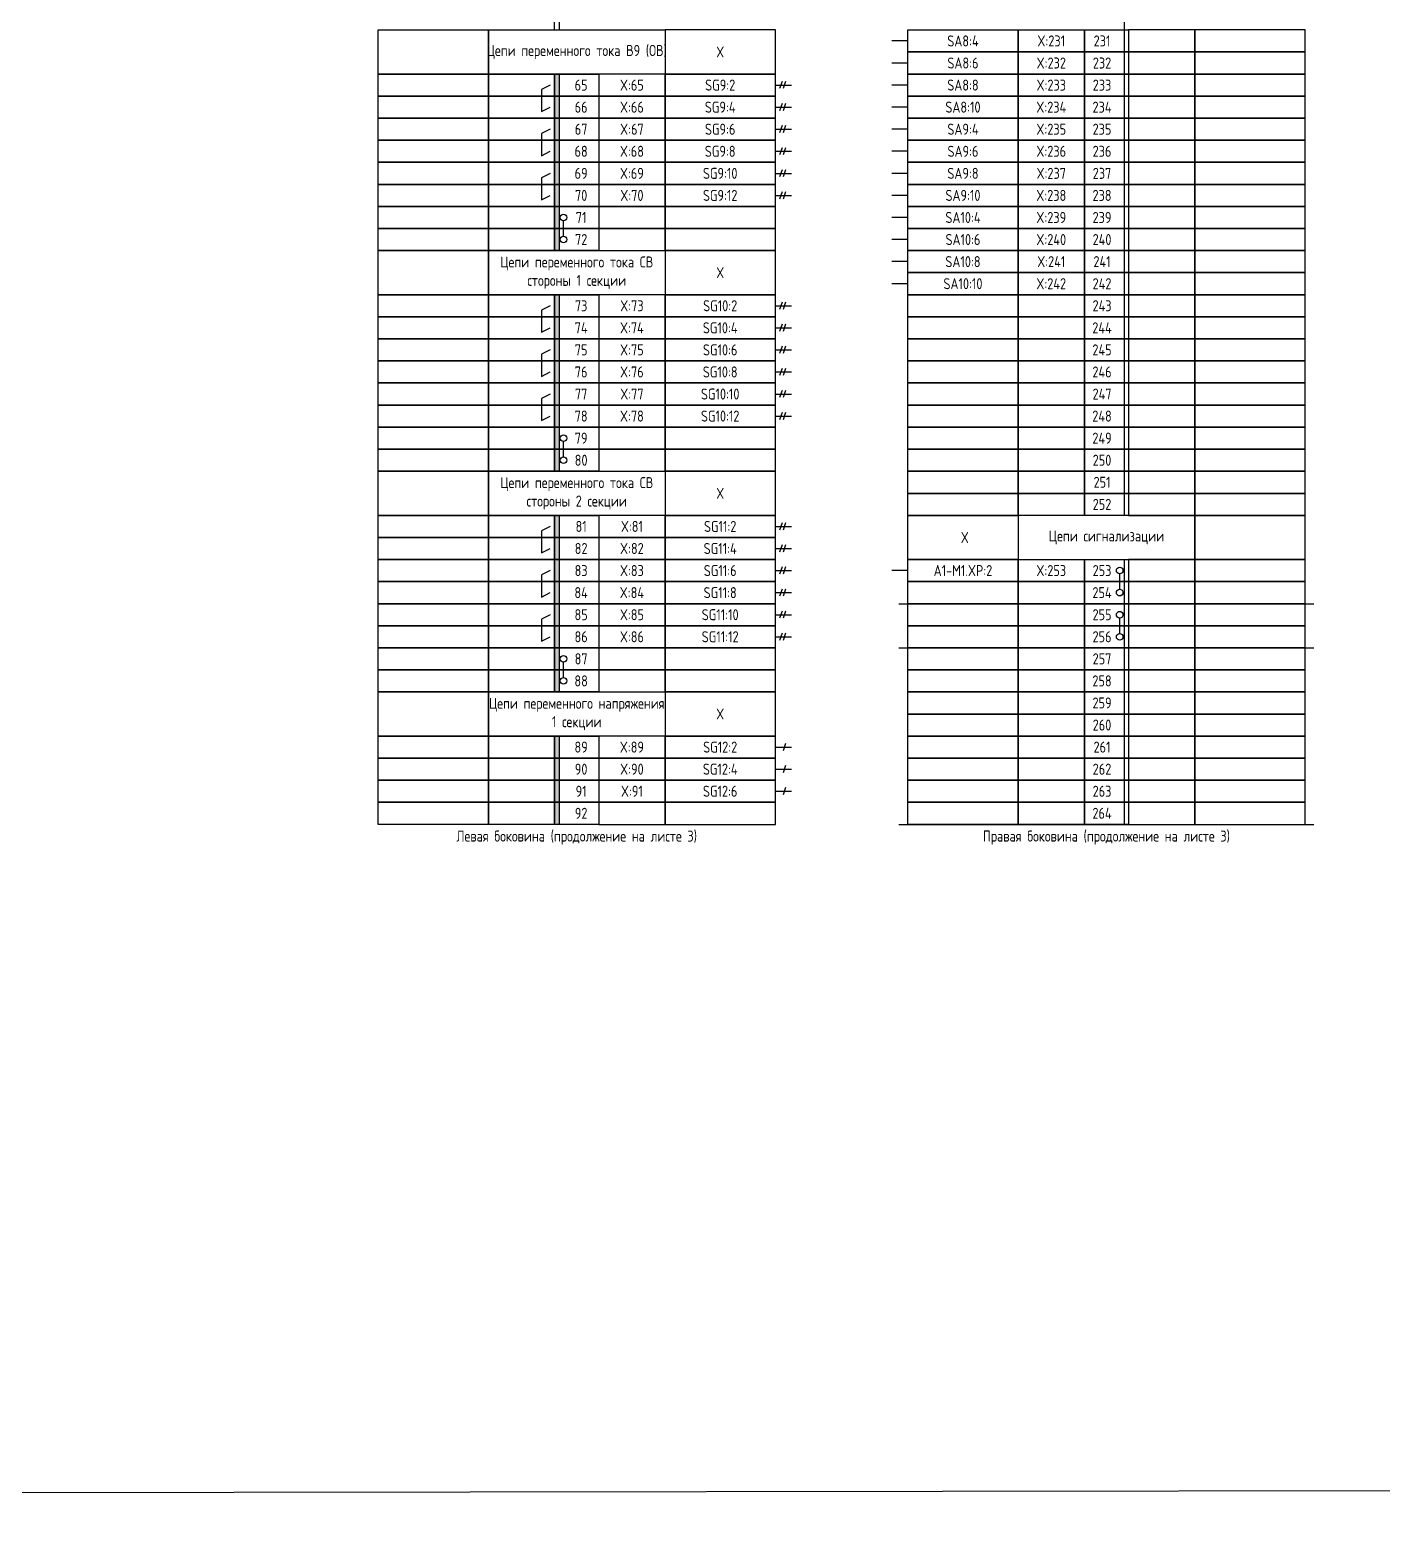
# Model space of a CAD drawing. Header units: millimetres. Extents: x -1245 to 5086, y -99 to 618.
# Drawn here: x 4049.1 to 4355.4, y -99 to 240 of the extents above; entities that cross this region are included whole.
import ezdxf

# ---------------------------------------------------------------- set-up
doc = ezdxf.new("R2010")
doc.units = ezdxf.units.MM
doc.styles.add('Gost_type_A', font='GOST_A.TTF')

msp = doc.modelspace()

# ---------------------------------------------------------------- hatches: boundary and pattern name
h = msp.add_hatch(color=256)
h.dxf.hatch_style = 1
h.paths.add_polyline_path([(4169, 230), (4168, 230), (4168, 190), (4169, 190)])
h = msp.add_hatch(color=256)
h.dxf.hatch_style = 1
h.paths.add_polyline_path([(4169, 180), (4168, 180), (4168, 140), (4169, 140)])
h = msp.add_hatch(color=256)
h.dxf.hatch_style = 1
h.paths.add_polyline_path([(4169, 130), (4168, 130), (4168, 90), (4169, 90)])
h = msp.add_hatch(color=256)
h.dxf.hatch_style = 1
h.paths.add_polyline_path([(4169, 80), (4168, 80), (4168, 60), (4169, 60)])

# ---------------------------------------------------------------- linework, layer by layer
for p, q in [((4297, 390), (4297, 130)), ((4248, 237.5), (4244.38, 237.5)), ((4248, 232.5), (4244.38, 232.5)), ((4218, 227.5), (4221.62, 227.5)), ((4219.54, 228.31), (4218.96, 226.69)), ((4220.33, 228.31), (4219.75, 226.69)), ((4248, 227.5), (4244.38, 227.5)), ((4218, 222.5), (4221.62, 222.5)), ((4219.54, 223.31), (4218.96, 221.69)), ((4220.33, 223.31), (4219.75, 221.69)), ((4248, 222.5), (4244.38, 222.5)), ((4218, 217.5), (4221.62, 217.5)), ((4219.54, 218.31), (4218.96, 216.69)), ((4220.33, 218.31), (4219.75, 216.69)), ((4248, 217.5), (4244.38, 217.5)), ((4218, 212.5), (4221.62, 212.5)), ((4219.54, 213.31), (4218.96, 211.69)), ((4220.33, 213.31), (4219.75, 211.69)), ((4248, 212.5), (4244.38, 212.5)), ((4218, 207.5), (4221.62, 207.5)), ((4219.54, 208.31), (4218.96, 206.69)), ((4220.33, 208.31), (4219.75, 206.69)), ((4248, 207.5), (4244.38, 207.5)), ((4218, 202.5), (4221.62, 202.5)), ((4219.54, 203.31), (4218.96, 201.69)), ((4220.33, 203.31), (4219.75, 201.69)), ((4248, 202.5), (4244.38, 202.5)), ((4170, 193.25), (4170, 196.75)), ((4248, 197.5), (4244.38, 197.5)), ((4248, 192.5), (4244.38, 192.5)), ((4248, 187.5), (4244.38, 187.5)), ((4248, 182.5), (4244.38, 182.5)), ((4218, 177.5), (4221.62, 177.5)), ((4219.54, 178.31), (4218.96, 176.69)), ((4220.33, 178.31), (4219.75, 176.69)), ((4219.54, 173.31), (4218.96, 171.69)), ((4220.33, 173.31), (4219.75, 171.69)), ((4218, 172.5), (4221.62, 172.5)), ((4218, 167.5), (4221.62, 167.5)), ((4219.54, 168.31), (4218.96, 166.69)), ((4220.33, 168.31), (4219.75, 166.69)), ((4219.54, 163.31), (4218.96, 161.69)), ((4220.33, 163.31), (4219.75, 161.69)), ((4218, 162.5), (4221.62, 162.5)), ((4218, 157.5), (4221.62, 157.5)), ((4219.54, 158.31), (4218.96, 156.69)), ((4220.33, 158.31), (4219.75, 156.69)), ((4219.54, 153.31), (4218.96, 151.69)), ((4220.33, 153.31), (4219.75, 151.69)), ((4218, 152.5), (4221.62, 152.5)), ((4170, 143.25), (4170, 146.75)), ((4218, 127.5), (4221.62, 127.5)), ((4219.54, 128.31), (4218.96, 126.69)), ((4220.33, 128.31), (4219.75, 126.69)), ((4218, 122.5), (4221.62, 122.5)), ((4219.54, 123.31), (4218.96, 121.69)), ((4220.33, 123.31), (4219.75, 121.69)), ((4297, 120), (4297, 60)), ((4218, 117.5), (4221.62, 117.5)), ((4219.54, 118.31), (4218.96, 116.69)), ((4220.33, 118.31), (4219.75, 116.69)), ((4248, 117.5), (4244.38, 117.5)), ((4296, 113.25), (4296, 116.75)), ((4218, 112.5), (4221.62, 112.5)), ((4219.54, 113.31), (4218.96, 111.69)), ((4220.33, 113.31), (4219.75, 111.69)), ((4246, 110), (4340, 110)), ((4218, 107.5), (4221.62, 107.5)), ((4219.54, 108.31), (4218.96, 106.69)), ((4220.33, 108.31), (4219.75, 106.69)), ((4296, 103.25), (4296, 106.75)), ((4218, 102.5), (4221.62, 102.5)), ((4219.54, 103.31), (4218.96, 101.69)), ((4220.33, 103.31), (4219.75, 101.69)), ((4246, 100), (4340, 100)), ((4170, 93.25), (4170, 96.75)), ((4220.33, 78.31), (4219.75, 76.69)), ((4218, 77.5), (4221.62, 77.5)), ((4218, 72.5), (4221.62, 72.5)), ((4220.33, 73.31), (4219.75, 71.69)), ((4220.33, 68.31), (4219.75, 66.69)), ((4218, 67.5), (4221.62, 67.5)), ((4246, 60), (4340, 60))]:
    msp.add_line(p, q)
at = {"color": 3}
msp.add_lwpolyline([(-1245, 609), (5086, 618), (5086, -90), (-1245, -99)], close=True, dxfattribs=at)
for points in [[(4168, 240), (4168, 280), (4169, 280), (4169, 240)], [(4167, 227.5), (4165, 226.5), (4165, 221.5), (4167, 222.5)], [(4168, 190), (4168, 230), (4169, 230), (4169, 190)], [(4167, 217.5), (4165, 216.5), (4165, 211.5), (4167, 212.5)], [(4167, 207.5), (4165, 206.5), (4165, 201.5), (4167, 202.5)], [(4168, 140), (4168, 180), (4169, 180), (4169, 140)], [(4167, 177.5), (4165, 176.5), (4165, 171.5), (4167, 172.5)], [(4167, 167.5), (4165, 166.5), (4165, 161.5), (4167, 162.5)], [(4167, 157.5), (4165, 156.5), (4165, 151.5), (4167, 152.5)], [(4168, 90), (4168, 130), (4169, 130), (4169, 90)], [(4167, 127.5), (4165, 126.5), (4165, 121.5), (4167, 122.5)], [(4167, 117.5), (4165, 116.5), (4165, 111.5), (4167, 112.5)], [(4167, 107.5), (4165, 106.5), (4165, 101.5), (4167, 102.5)], [(4168, 60), (4168, 80), (4169, 80), (4169, 60)]]:
    msp.add_lwpolyline(points)
for points in [[(4128, 240), (4153, 240), (4153, 230), (4128, 230)], [(4153, 240), (4193, 240), (4193, 230), (4153, 230)], [(4218, 240), (4193, 240), (4193, 230), (4218, 230)], [(4248, 240), (4273, 240), (4273, 235), (4248, 235)], [(4273, 240), (4288, 240), (4288, 235), (4273, 235)], [(4288, 240), (4298, 240), (4298, 235), (4288, 235)], [(4313, 240), (4298, 240), (4298, 235), (4313, 235)], [(4338, 240), (4313, 240), (4313, 235), (4338, 235)], [(4248, 235), (4273, 235), (4273, 230), (4248, 230)], [(4273, 235), (4288, 235), (4288, 230), (4273, 230)], [(4288, 235), (4298, 235), (4298, 230), (4288, 230)], [(4313, 235), (4298, 235), (4298, 230), (4313, 230)], [(4338, 235), (4313, 235), (4313, 230), (4338, 230)], [(4128, 230), (4153, 230), (4153, 225), (4128, 225)], [(4153, 230), (4168, 230), (4168, 225), (4153, 225)], [(4168, 230), (4178, 230), (4178, 225), (4168, 225)], [(4193, 230), (4178, 230), (4178, 225), (4193, 225)], [(4218, 230), (4193, 230), (4193, 225), (4218, 225)], [(4248, 230), (4273, 230), (4273, 225), (4248, 225)], [(4273, 230), (4288, 230), (4288, 225), (4273, 225)], [(4288, 230), (4298, 230), (4298, 225), (4288, 225)], [(4313, 230), (4298, 230), (4298, 225), (4313, 225)], [(4338, 230), (4313, 230), (4313, 225), (4338, 225)], [(4128, 225), (4153, 225), (4153, 220), (4128, 220)], [(4153, 225), (4168, 225), (4168, 220), (4153, 220)], [(4168, 225), (4178, 225), (4178, 220), (4168, 220)], [(4193, 225), (4178, 225), (4178, 220), (4193, 220)], [(4218, 225), (4193, 225), (4193, 220), (4218, 220)], [(4248, 225), (4273, 225), (4273, 220), (4248, 220)], [(4273, 225), (4288, 225), (4288, 220), (4273, 220)], [(4288, 225), (4298, 225), (4298, 220), (4288, 220)], [(4313, 225), (4298, 225), (4298, 220), (4313, 220)], [(4338, 225), (4313, 225), (4313, 220), (4338, 220)], [(4128, 220), (4153, 220), (4153, 215), (4128, 215)], [(4153, 220), (4168, 220), (4168, 215), (4153, 215)], [(4168, 220), (4178, 220), (4178, 215), (4168, 215)], [(4193, 220), (4178, 220), (4178, 215), (4193, 215)], [(4218, 220), (4193, 220), (4193, 215), (4218, 215)], [(4248, 220), (4273, 220), (4273, 215), (4248, 215)], [(4273, 220), (4288, 220), (4288, 215), (4273, 215)], [(4288, 220), (4298, 220), (4298, 215), (4288, 215)], [(4313, 220), (4298, 220), (4298, 215), (4313, 215)], [(4338, 220), (4313, 220), (4313, 215), (4338, 215)], [(4128, 215), (4153, 215), (4153, 210), (4128, 210)], [(4153, 215), (4168, 215), (4168, 210), (4153, 210)], [(4168, 215), (4178, 215), (4178, 210), (4168, 210)], [(4193, 215), (4178, 215), (4178, 210), (4193, 210)], [(4218, 215), (4193, 215), (4193, 210), (4218, 210)], [(4248, 215), (4273, 215), (4273, 210), (4248, 210)], [(4273, 215), (4288, 215), (4288, 210), (4273, 210)], [(4288, 215), (4298, 215), (4298, 210), (4288, 210)], [(4313, 215), (4298, 215), (4298, 210), (4313, 210)], [(4338, 215), (4313, 215), (4313, 210), (4338, 210)], [(4128, 210), (4153, 210), (4153, 205), (4128, 205)], [(4153, 210), (4168, 210), (4168, 205), (4153, 205)], [(4168, 210), (4178, 210), (4178, 205), (4168, 205)], [(4193, 210), (4178, 210), (4178, 205), (4193, 205)], [(4218, 210), (4193, 210), (4193, 205), (4218, 205)], [(4248, 210), (4273, 210), (4273, 205), (4248, 205)], [(4273, 210), (4288, 210), (4288, 205), (4273, 205)], [(4288, 210), (4298, 210), (4298, 205), (4288, 205)], [(4313, 210), (4298, 210), (4298, 205), (4313, 205)], [(4338, 210), (4313, 210), (4313, 205), (4338, 205)], [(4128, 205), (4153, 205), (4153, 200), (4128, 200)], [(4153, 205), (4168, 205), (4168, 200), (4153, 200)], [(4168, 205), (4178, 205), (4178, 200), (4168, 200)], [(4193, 205), (4178, 205), (4178, 200), (4193, 200)], [(4218, 205), (4193, 205), (4193, 200), (4218, 200)], [(4248, 205), (4273, 205), (4273, 200), (4248, 200)], [(4273, 205), (4288, 205), (4288, 200), (4273, 200)], [(4288, 205), (4298, 205), (4298, 200), (4288, 200)], [(4313, 205), (4298, 205), (4298, 200), (4313, 200)], [(4338, 205), (4313, 205), (4313, 200), (4338, 200)], [(4128, 200), (4153, 200), (4153, 195), (4128, 195)], [(4153, 200), (4168, 200), (4168, 195), (4153, 195)], [(4168, 200), (4178, 200), (4178, 195), (4168, 195)], [(4193, 200), (4178, 200), (4178, 195), (4193, 195)], [(4218, 200), (4193, 200), (4193, 195), (4218, 195)], [(4248, 200), (4273, 200), (4273, 195), (4248, 195)], [(4273, 200), (4288, 200), (4288, 195), (4273, 195)], [(4288, 200), (4298, 200), (4298, 195), (4288, 195)], [(4313, 200), (4298, 200), (4298, 195), (4313, 195)], [(4338, 200), (4313, 200), (4313, 195), (4338, 195)], [(4128, 195), (4153, 195), (4153, 190), (4128, 190)], [(4153, 195), (4168, 195), (4168, 190), (4153, 190)], [(4168, 195), (4178, 195), (4178, 190), (4168, 190)], [(4193, 195), (4178, 195), (4178, 190), (4193, 190)], [(4218, 195), (4193, 195), (4193, 190), (4218, 190)], [(4248, 195), (4273, 195), (4273, 190), (4248, 190)], [(4273, 195), (4288, 195), (4288, 190), (4273, 190)], [(4288, 195), (4298, 195), (4298, 190), (4288, 190)], [(4313, 195), (4298, 195), (4298, 190), (4313, 190)], [(4338, 195), (4313, 195), (4313, 190), (4338, 190)], [(4128, 190), (4153, 190), (4153, 180), (4128, 180)], [(4153, 190), (4193, 190), (4193, 180), (4153, 180)], [(4218, 190), (4193, 190), (4193, 180), (4218, 180)], [(4248, 190), (4273, 190), (4273, 185), (4248, 185)], [(4273, 190), (4288, 190), (4288, 185), (4273, 185)], [(4288, 190), (4298, 190), (4298, 185), (4288, 185)], [(4313, 190), (4298, 190), (4298, 185), (4313, 185)], [(4338, 190), (4313, 190), (4313, 185), (4338, 185)], [(4248, 185), (4273, 185), (4273, 180), (4248, 180)], [(4273, 185), (4288, 185), (4288, 180), (4273, 180)], [(4288, 185), (4298, 185), (4298, 180), (4288, 180)], [(4313, 185), (4298, 185), (4298, 180), (4313, 180)], [(4338, 185), (4313, 185), (4313, 180), (4338, 180)], [(4128, 180), (4153, 180), (4153, 175), (4128, 175)], [(4153, 180), (4168, 180), (4168, 175), (4153, 175)], [(4168, 180), (4178, 180), (4178, 175), (4168, 175)], [(4193, 180), (4178, 180), (4178, 175), (4193, 175)], [(4218, 180), (4193, 180), (4193, 175), (4218, 175)], [(4248, 180), (4273, 180), (4273, 175), (4248, 175)], [(4273, 180), (4288, 180), (4288, 175), (4273, 175)], [(4288, 180), (4298, 180), (4298, 175), (4288, 175)], [(4313, 180), (4298, 180), (4298, 175), (4313, 175)], [(4338, 180), (4313, 180), (4313, 175), (4338, 175)], [(4128, 175), (4153, 175), (4153, 170), (4128, 170)], [(4153, 175), (4168, 175), (4168, 170), (4153, 170)], [(4168, 175), (4178, 175), (4178, 170), (4168, 170)], [(4193, 175), (4178, 175), (4178, 170), (4193, 170)], [(4218, 175), (4193, 175), (4193, 170), (4218, 170)], [(4248, 175), (4273, 175), (4273, 170), (4248, 170)], [(4273, 175), (4288, 175), (4288, 170), (4273, 170)], [(4288, 175), (4298, 175), (4298, 170), (4288, 170)], [(4313, 175), (4298, 175), (4298, 170), (4313, 170)], [(4338, 175), (4313, 175), (4313, 170), (4338, 170)], [(4128, 170), (4153, 170), (4153, 165), (4128, 165)], [(4153, 170), (4168, 170), (4168, 165), (4153, 165)], [(4168, 170), (4178, 170), (4178, 165), (4168, 165)], [(4193, 170), (4178, 170), (4178, 165), (4193, 165)], [(4218, 170), (4193, 170), (4193, 165), (4218, 165)], [(4248, 170), (4273, 170), (4273, 165), (4248, 165)], [(4273, 170), (4288, 170), (4288, 165), (4273, 165)], [(4288, 170), (4298, 170), (4298, 165), (4288, 165)], [(4313, 170), (4298, 170), (4298, 165), (4313, 165)], [(4338, 170), (4313, 170), (4313, 165), (4338, 165)], [(4128, 165), (4153, 165), (4153, 160), (4128, 160)], [(4153, 165), (4168, 165), (4168, 160), (4153, 160)], [(4168, 165), (4178, 165), (4178, 160), (4168, 160)], [(4193, 165), (4178, 165), (4178, 160), (4193, 160)], [(4218, 165), (4193, 165), (4193, 160), (4218, 160)], [(4248, 165), (4273, 165), (4273, 160), (4248, 160)], [(4273, 165), (4288, 165), (4288, 160), (4273, 160)], [(4288, 165), (4298, 165), (4298, 160), (4288, 160)], [(4313, 165), (4298, 165), (4298, 160), (4313, 160)], [(4338, 165), (4313, 165), (4313, 160), (4338, 160)], [(4128, 160), (4153, 160), (4153, 155), (4128, 155)], [(4153, 160), (4168, 160), (4168, 155), (4153, 155)], [(4168, 160), (4178, 160), (4178, 155), (4168, 155)], [(4193, 160), (4178, 160), (4178, 155), (4193, 155)], [(4218, 160), (4193, 160), (4193, 155), (4218, 155)], [(4248, 160), (4273, 160), (4273, 155), (4248, 155)], [(4273, 160), (4288, 160), (4288, 155), (4273, 155)], [(4288, 160), (4298, 160), (4298, 155), (4288, 155)], [(4313, 160), (4298, 160), (4298, 155), (4313, 155)], [(4338, 160), (4313, 160), (4313, 155), (4338, 155)], [(4128, 155), (4153, 155), (4153, 150), (4128, 150)], [(4153, 155), (4168, 155), (4168, 150), (4153, 150)], [(4168, 155), (4178, 155), (4178, 150), (4168, 150)], [(4193, 155), (4178, 155), (4178, 150), (4193, 150)], [(4218, 155), (4193, 155), (4193, 150), (4218, 150)], [(4248, 155), (4273, 155), (4273, 150), (4248, 150)], [(4273, 155), (4288, 155), (4288, 150), (4273, 150)], [(4288, 155), (4298, 155), (4298, 150), (4288, 150)], [(4313, 155), (4298, 155), (4298, 150), (4313, 150)], [(4338, 155), (4313, 155), (4313, 150), (4338, 150)], [(4128, 150), (4153, 150), (4153, 145), (4128, 145)], [(4153, 150), (4168, 150), (4168, 145), (4153, 145)], [(4168, 150), (4178, 150), (4178, 145), (4168, 145)], [(4193, 150), (4178, 150), (4178, 145), (4193, 145)], [(4218, 150), (4193, 150), (4193, 145), (4218, 145)], [(4248, 150), (4273, 150), (4273, 145), (4248, 145)], [(4273, 150), (4288, 150), (4288, 145), (4273, 145)], [(4288, 150), (4298, 150), (4298, 145), (4288, 145)], [(4313, 150), (4298, 150), (4298, 145), (4313, 145)], [(4338, 150), (4313, 150), (4313, 145), (4338, 145)], [(4128, 145), (4153, 145), (4153, 140), (4128, 140)], [(4153, 145), (4168, 145), (4168, 140), (4153, 140)], [(4168, 145), (4178, 145), (4178, 140), (4168, 140)], [(4193, 145), (4178, 145), (4178, 140), (4193, 140)], [(4218, 145), (4193, 145), (4193, 140), (4218, 140)], [(4248, 145), (4273, 145), (4273, 140), (4248, 140)], [(4273, 145), (4288, 145), (4288, 140), (4273, 140)], [(4288, 145), (4298, 145), (4298, 140), (4288, 140)], [(4313, 145), (4298, 145), (4298, 140), (4313, 140)], [(4338, 145), (4313, 145), (4313, 140), (4338, 140)], [(4128, 140), (4153, 140), (4153, 130), (4128, 130)], [(4153, 140), (4193, 140), (4193, 130), (4153, 130)], [(4218, 140), (4193, 140), (4193, 130), (4218, 130)], [(4248, 140), (4273, 140), (4273, 135), (4248, 135)], [(4273, 140), (4288, 140), (4288, 135), (4273, 135)], [(4288, 140), (4298, 140), (4298, 135), (4288, 135)], [(4313, 140), (4298, 140), (4298, 135), (4313, 135)], [(4338, 140), (4313, 140), (4313, 135), (4338, 135)], [(4248, 135), (4273, 135), (4273, 130), (4248, 130)], [(4273, 135), (4288, 135), (4288, 130), (4273, 130)], [(4288, 135), (4298, 135), (4298, 130), (4288, 130)], [(4313, 135), (4298, 135), (4298, 130), (4313, 130)], [(4338, 135), (4313, 135), (4313, 130), (4338, 130)], [(4128, 130), (4153, 130), (4153, 125), (4128, 125)], [(4153, 130), (4168, 130), (4168, 125), (4153, 125)], [(4168, 130), (4178, 130), (4178, 125), (4168, 125)], [(4193, 130), (4178, 130), (4178, 125), (4193, 125)], [(4218, 130), (4193, 130), (4193, 125), (4218, 125)], [(4248, 130), (4273, 130), (4273, 120), (4248, 120)], [(4313, 130), (4273, 130), (4273, 120), (4313, 120)], [(4338, 130), (4313, 130), (4313, 120), (4338, 120)], [(4128, 125), (4153, 125), (4153, 120), (4128, 120)], [(4153, 125), (4168, 125), (4168, 120), (4153, 120)], [(4168, 125), (4178, 125), (4178, 120), (4168, 120)], [(4193, 125), (4178, 125), (4178, 120), (4193, 120)], [(4218, 125), (4193, 125), (4193, 120), (4218, 120)], [(4128, 120), (4153, 120), (4153, 115), (4128, 115)], [(4153, 120), (4168, 120), (4168, 115), (4153, 115)], [(4168, 120), (4178, 120), (4178, 115), (4168, 115)], [(4193, 120), (4178, 120), (4178, 115), (4193, 115)], [(4218, 120), (4193, 120), (4193, 115), (4218, 115)], [(4248, 120), (4273, 120), (4273, 115), (4248, 115)], [(4273, 120), (4288, 120), (4288, 115), (4273, 115)], [(4288, 120), (4298, 120), (4298, 115), (4288, 115)], [(4313, 120), (4298, 120), (4298, 115), (4313, 115)], [(4338, 120), (4313, 120), (4313, 115), (4338, 115)], [(4128, 115), (4153, 115), (4153, 110), (4128, 110)], [(4153, 115), (4168, 115), (4168, 110), (4153, 110)], [(4168, 115), (4178, 115), (4178, 110), (4168, 110)], [(4193, 115), (4178, 115), (4178, 110), (4193, 110)], [(4218, 115), (4193, 115), (4193, 110), (4218, 110)], [(4248, 115), (4273, 115), (4273, 110), (4248, 110)], [(4273, 115), (4288, 115), (4288, 110), (4273, 110)], [(4288, 115), (4298, 115), (4298, 110), (4288, 110)], [(4313, 115), (4298, 115), (4298, 110), (4313, 110)], [(4338, 115), (4313, 115), (4313, 110), (4338, 110)], [(4128, 110), (4153, 110), (4153, 105), (4128, 105)], [(4153, 110), (4168, 110), (4168, 105), (4153, 105)], [(4168, 110), (4178, 110), (4178, 105), (4168, 105)], [(4193, 110), (4178, 110), (4178, 105), (4193, 105)], [(4218, 110), (4193, 110), (4193, 105), (4218, 105)], [(4248, 110), (4273, 110), (4273, 105), (4248, 105)], [(4273, 110), (4288, 110), (4288, 105), (4273, 105)], [(4288, 110), (4298, 110), (4298, 105), (4288, 105)], [(4313, 110), (4298, 110), (4298, 105), (4313, 105)], [(4338, 110), (4313, 110), (4313, 105), (4338, 105)], [(4128, 105), (4153, 105), (4153, 100), (4128, 100)], [(4153, 105), (4168, 105), (4168, 100), (4153, 100)], [(4168, 105), (4178, 105), (4178, 100), (4168, 100)], [(4193, 105), (4178, 105), (4178, 100), (4193, 100)], [(4218, 105), (4193, 105), (4193, 100), (4218, 100)], [(4248, 105), (4273, 105), (4273, 100), (4248, 100)], [(4273, 105), (4288, 105), (4288, 100), (4273, 100)], [(4288, 105), (4298, 105), (4298, 100), (4288, 100)], [(4313, 105), (4298, 105), (4298, 100), (4313, 100)], [(4338, 105), (4313, 105), (4313, 100), (4338, 100)], [(4128, 100), (4153, 100), (4153, 95), (4128, 95)], [(4153, 100), (4168, 100), (4168, 95), (4153, 95)], [(4168, 100), (4178, 100), (4178, 95), (4168, 95)], [(4193, 100), (4178, 100), (4178, 95), (4193, 95)], [(4218, 100), (4193, 100), (4193, 95), (4218, 95)], [(4248, 100), (4273, 100), (4273, 95), (4248, 95)], [(4273, 100), (4288, 100), (4288, 95), (4273, 95)], [(4288, 100), (4298, 100), (4298, 95), (4288, 95)], [(4313, 100), (4298, 100), (4298, 95), (4313, 95)], [(4338, 100), (4313, 100), (4313, 95), (4338, 95)], [(4128, 95), (4153, 95), (4153, 90), (4128, 90)], [(4153, 95), (4168, 95), (4168, 90), (4153, 90)], [(4168, 95), (4178, 95), (4178, 90), (4168, 90)], [(4193, 95), (4178, 95), (4178, 90), (4193, 90)], [(4218, 95), (4193, 95), (4193, 90), (4218, 90)], [(4248, 95), (4273, 95), (4273, 90), (4248, 90)], [(4273, 95), (4288, 95), (4288, 90), (4273, 90)], [(4288, 95), (4298, 95), (4298, 90), (4288, 90)], [(4313, 95), (4298, 95), (4298, 90), (4313, 90)], [(4338, 95), (4313, 95), (4313, 90), (4338, 90)], [(4128, 90), (4153, 90), (4153, 80), (4128, 80)], [(4153, 90), (4193, 90), (4193, 80), (4153, 80)], [(4218, 90), (4193, 90), (4193, 80), (4218, 80)], [(4248, 90), (4273, 90), (4273, 85), (4248, 85)], [(4273, 90), (4288, 90), (4288, 85), (4273, 85)], [(4288, 90), (4298, 90), (4298, 85), (4288, 85)], [(4313, 90), (4298, 90), (4298, 85), (4313, 85)], [(4338, 90), (4313, 90), (4313, 85), (4338, 85)], [(4248, 85), (4273, 85), (4273, 80), (4248, 80)], [(4273, 85), (4288, 85), (4288, 80), (4273, 80)], [(4288, 85), (4298, 85), (4298, 80), (4288, 80)], [(4313, 85), (4298, 85), (4298, 80), (4313, 80)], [(4338, 85), (4313, 85), (4313, 80), (4338, 80)], [(4128, 80), (4153, 80), (4153, 75), (4128, 75)], [(4153, 80), (4168, 80), (4168, 75), (4153, 75)], [(4168, 80), (4178, 80), (4178, 75), (4168, 75)], [(4193, 80), (4178, 80), (4178, 75), (4193, 75)], [(4218, 80), (4193, 80), (4193, 75), (4218, 75)], [(4248, 80), (4273, 80), (4273, 75), (4248, 75)], [(4273, 80), (4288, 80), (4288, 75), (4273, 75)], [(4288, 80), (4298, 80), (4298, 75), (4288, 75)], [(4313, 80), (4298, 80), (4298, 75), (4313, 75)], [(4338, 80), (4313, 80), (4313, 75), (4338, 75)], [(4128, 75), (4153, 75), (4153, 70), (4128, 70)], [(4153, 75), (4168, 75), (4168, 70), (4153, 70)], [(4168, 75), (4178, 75), (4178, 70), (4168, 70)], [(4193, 75), (4178, 75), (4178, 70), (4193, 70)], [(4218, 75), (4193, 75), (4193, 70), (4218, 70)], [(4248, 75), (4273, 75), (4273, 70), (4248, 70)], [(4273, 75), (4288, 75), (4288, 70), (4273, 70)], [(4288, 75), (4298, 75), (4298, 70), (4288, 70)], [(4313, 75), (4298, 75), (4298, 70), (4313, 70)], [(4338, 75), (4313, 75), (4313, 70), (4338, 70)], [(4128, 70), (4153, 70), (4153, 65), (4128, 65)], [(4153, 70), (4168, 70), (4168, 65), (4153, 65)], [(4168, 70), (4178, 70), (4178, 65), (4168, 65)], [(4193, 70), (4178, 70), (4178, 65), (4193, 65)], [(4218, 70), (4193, 70), (4193, 65), (4218, 65)], [(4248, 70), (4273, 70), (4273, 65), (4248, 65)], [(4273, 70), (4288, 70), (4288, 65), (4273, 65)], [(4288, 70), (4298, 70), (4298, 65), (4288, 65)], [(4313, 70), (4298, 70), (4298, 65), (4313, 65)], [(4338, 70), (4313, 70), (4313, 65), (4338, 65)], [(4128, 65), (4153, 65), (4153, 60), (4128, 60)], [(4153, 65), (4168, 65), (4168, 60), (4153, 60)], [(4168, 65), (4178, 65), (4178, 60), (4168, 60)], [(4193, 65), (4178, 65), (4178, 60), (4193, 60)], [(4218, 65), (4193, 65), (4193, 60), (4218, 60)], [(4248, 65), (4273, 65), (4273, 60), (4248, 60)], [(4273, 65), (4288, 65), (4288, 60), (4273, 60)], [(4288, 65), (4298, 65), (4298, 60), (4288, 60)], [(4313, 65), (4298, 65), (4298, 60), (4313, 60)], [(4338, 65), (4313, 65), (4313, 60), (4338, 60)]]:
    msp.add_lwpolyline(points, close=True)
for centre in [(4170, 197.5), (4170, 192.5), (4170, 147.5), (4170, 142.5), (4296, 117.5), (4296, 112.5), (4296, 107.5), (4296, 102.5), (4170, 97.5), (4170, 92.5)]:
    msp.add_circle(centre, 0.75)

# ---------------------------------------------------------------- texts
at = {"char_height": 2.5, "attachment_point": 5, "style": 'Gost_type_A'}
for s, insert, width in [('SA8:4', (4260.5, 237.5), 25), ('Цепи переменного тока В9 (ОВ)', (4173, 235), 40), ('X', (4205.5, 235), 25), ('SA8:6', (4260.5, 232.5), 25), ('SG9:2', (4205.5, 227.5), 25), ('SA8:8', (4260.5, 227.5), 25), ('SG9:4', (4205.5, 222.5), 25), ('SA8:10', (4260.5, 222.5), 25), ('SG9:6', (4205.5, 217.5), 25), ('SA9:4', (4260.5, 217.5), 25), ('SG9:8', (4205.5, 212.5), 25), ('SA9:6', (4260.5, 212.5), 25), ('SG9:10', (4205.5, 207.5), 25), ('SA9:8', (4260.5, 207.5), 25), ('SG9:12', (4205.5, 202.5), 25), ('SA9:10', (4260.5, 202.5), 25), ('SA10:4', (4260.5, 197.5), 25), ('SA10:6', (4260.5, 192.5), 25), ('Цепи переменного тока СВ\\Pстороны 1 секции', (4173, 185), 40), ('SA10:8', (4260.5, 187.5), 25), ('X', (4205.5, 185), 25), ('SA10:10', (4260.5, 182.5), 25), ('SG10:2', (4205.5, 177.5), 25), ('SG10:4', (4205.5, 172.5), 25), ('SG10:6', (4205.5, 167.5), 25), ('SG10:8', (4205.5, 162.5), 25), ('SG10:10', (4205.5, 157.5), 25), ('SG10:12', (4205.5, 152.5), 25), ('Цепи переменного тока СВ\\Pстороны 2 секции', (4173, 135), 40), ('X', (4205.5, 135), 25), ('SG11:2', (4205.5, 127.5), 25), ('X', (4260.91, 125), 25), ('Цепи сигнализации', (4293, 125), 40), ('SG11:4', (4205.5, 122.5), 25), ('SG11:6', (4205.5, 117.5), 25), ('A1-M1.XP:2', (4260.5, 117.5), 25), ('SG11:8', (4205.5, 112.5), 25), ('SG11:10', (4205.5, 107.5), 25), ('SG11:12', (4205.5, 102.5), 25), ('Цепи переменного напряжения 1 секции', (4173, 85), 40), ('X', (4205.5, 85), 25), ('SG12:2', (4205.5, 77.5), 25), ('SG12:4', (4205.5, 72.5), 25), ('SG12:6', (4205.5, 67.5), 25), ('Левая боковина (продолжение на листе 3)', (4173, 57), 90), ('Правая боковина (продолжение на листе 3)', (4293, 57), 90)]:
    msp.add_mtext(s, dxfattribs=dict(at, insert=insert, width=width))
at = {"ltscale": 10, "char_height": 2.5, "attachment_point": 5, "style": 'Gost_type_A'}
for s, insert, width in [('X:231', (4280.5, 237.5), 15), ('231', (4292, 237.5), 8), ('X:232', (4280.5, 232.5), 15), ('232', (4292, 232.5), 8), ('65', (4174, 227.5), 8), ('X:65', (4185.5, 227.5), 15), ('X:233', (4280.5, 227.5), 15), ('233', (4292, 227.5), 8), ('66', (4174, 222.5), 8), ('X:66', (4185.5, 222.5), 15), ('X:234', (4280.5, 222.5), 15), ('234', (4292, 222.5), 8), ('67', (4174, 217.5), 8), ('X:67', (4185.5, 217.5), 15), ('X:235', (4280.5, 217.5), 15), ('235', (4292, 217.5), 8), ('68', (4174, 212.5), 8), ('X:68', (4185.5, 212.5), 15), ('X:236', (4280.5, 212.5), 15), ('236', (4292, 212.5), 8), ('69', (4174, 207.5), 8), ('X:69', (4185.5, 207.5), 15), ('X:237', (4280.5, 207.5), 15), ('237', (4292, 207.5), 8), ('70', (4174, 202.5), 8), ('X:70', (4185.5, 202.5), 15), ('X:238', (4280.5, 202.5), 15), ('238', (4292, 202.5), 8), ('71', (4174, 197.5), 8), ('X:239', (4280.5, 197.5), 15), ('239', (4292, 197.5), 8), ('72', (4174, 192.5), 8), ('X:240', (4280.5, 192.5), 15), ('240', (4292, 192.5), 8), ('X:241', (4280.5, 187.5), 15), ('241', (4292, 187.5), 8), ('X:242', (4280.5, 182.5), 15), ('242', (4292, 182.5), 8), ('73', (4174, 177.5), 8), ('X:73', (4185.5, 177.5), 15), ('243', (4292, 177.5), 8), ('74', (4174, 172.5), 8), ('X:74', (4185.5, 172.5), 15), ('244', (4292, 172.5), 8), ('75', (4174, 167.5), 8), ('X:75', (4185.5, 167.5), 15), ('245', (4292, 167.5), 8), ('76', (4174, 162.5), 8), ('X:76', (4185.5, 162.5), 15), ('246', (4292, 162.5), 8), ('77', (4174, 157.5), 8), ('X:77', (4185.5, 157.5), 15), ('247', (4292, 157.5), 8), ('78', (4174, 152.5), 8), ('X:78', (4185.5, 152.5), 15), ('248', (4292, 152.5), 8), ('79', (4174, 147.5), 8), ('249', (4292, 147.5), 8), ('80', (4174, 142.5), 8), ('250', (4292, 142.5), 8), ('251', (4292, 137.5), 8), ('252', (4292, 132.5), 8), ('81', (4174, 127.5), 8), ('X:81', (4185.5, 127.5), 15), ('82', (4174, 122.5), 8), ('X:82', (4185.5, 122.5), 15), ('83', (4174, 117.5), 8), ('X:83', (4185.5, 117.5), 15), ('X:253', (4280.5, 117.5), 15), ('253', (4292, 117.5), 8), ('84', (4174, 112.5), 8), ('X:84', (4185.5, 112.5), 15), ('254', (4292, 112.5), 8), ('85', (4174, 107.5), 8), ('X:85', (4185.5, 107.5), 15), ('255', (4292, 107.5), 8), ('86', (4174, 102.5), 8), ('X:86', (4185.5, 102.5), 15), ('256', (4292, 102.5), 8), ('87', (4174, 97.5), 8), ('257', (4292, 97.5), 8), ('88', (4174, 92.5), 8), ('258', (4292, 92.5), 8), ('259', (4292, 87.5), 8), ('260', (4292, 82.5), 8), ('89', (4174, 77.5), 8), ('X:89', (4185.5, 77.5), 15), ('261', (4292, 77.5), 8), ('90', (4174, 72.5), 8), ('X:90', (4185.5, 72.5), 15), ('262', (4292, 72.5), 8), ('91', (4174, 67.5), 8), ('X:91', (4185.5, 67.5), 15), ('263', (4292, 67.5), 8), ('92', (4174, 62.5), 8), ('264', (4292, 62.5), 8)]:
    msp.add_mtext(s, dxfattribs=dict(at, insert=insert, width=width))

doc.saveas('drawing.dxf')
